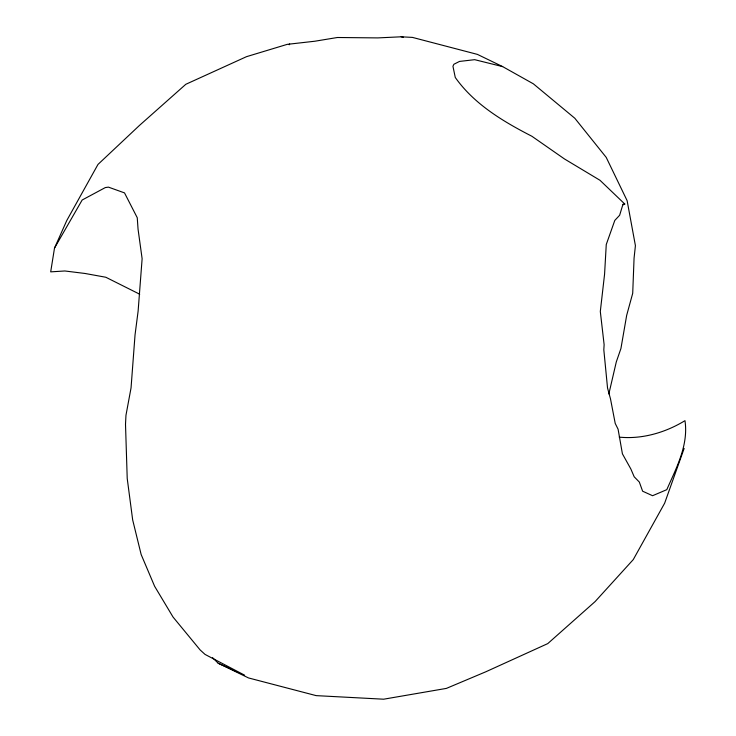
<?xml version="1.0" encoding="UTF-8"?>
<svg xmlns="http://www.w3.org/2000/svg" width="736" height="736" viewBox="0 0 736 736"><rect width="100%" height="100%" fill="white"/><g stroke="black" fill="none" stroke-linecap="round" stroke-linejoin="round"><path stroke-width="1.1" d="M608.856 393.926L616.29 361.937L620.926 348.533L626.667 315.385L632.712 293.287L634.064 258.189L635.416 245.668L627.118 200.652L606.216 157.384L574.825 118.257L533.388 83.84L502.66 66.617L477.443 54.4L412.427 37.398L401.157 36.8L377.807 37.904L337.41 37.499L314.852 41.225L287.242 44.353L246.505 56.672L185.822 84.29L139.481 125.414L97.98 164.441L66.792 220.487L54.501 248.096L50.692 271.86L64.842 270.977L85.063 273.479L105.818 277.251L139.73 294.225M684.14 448.436L664.654 503.176L633.254 559.608L595.111 601.579L547.768 643.604L485.778 671.802L446.384 688.399L383.649 699.2L316.167 695.63L248.52 677.939L218.16 663.228L212.584 657.69M289.22 44.767L289.653 43.939M54.501 248.096L82.165 200.008L105.312 187.579L108.44 187.128L124.513 192.896L137.255 217.736L138.046 229.108L142.122 258.732L138.12 311.08L135.038 334.898L131.045 387.9L125.966 415.297L125.506 424.313L127.218 478.474L132.673 519.929L141.156 554.53L154.606 586.261L173.052 617.062L200.118 649.925L205.05 654.414L244.628 675.188L218.16 663.228M502.66 66.617L474.674 59.68L459.494 61.428L453.891 64.262L452.944 66.258L455.271 77.464C474.186 104.264 503.212 121.523 531.889 136.261L564.457 158.948L599.987 180.283L624.79 204.038L622.711 205.132L619.629 215.271L614.799 220.414L606.262 244.508L604.578 274.16L600.309 311.475L604.127 344.706L603.814 349.747L607.54 388.019L610.503 398.903L615.222 423.448L618.084 429.198L622.417 453.836L630.844 468.97L634.202 476.808L639.326 482.052L642.62 491.197L652.584 495.714L666.798 489.661C676.338 467.848 688.648 445.234 684.977 420.661C665.583 432.538 642.077 439.456 619.243 437.129M622.702 204.35L624.79 204.038M401.157 36.8L403.337 37.214"/></g></svg>
